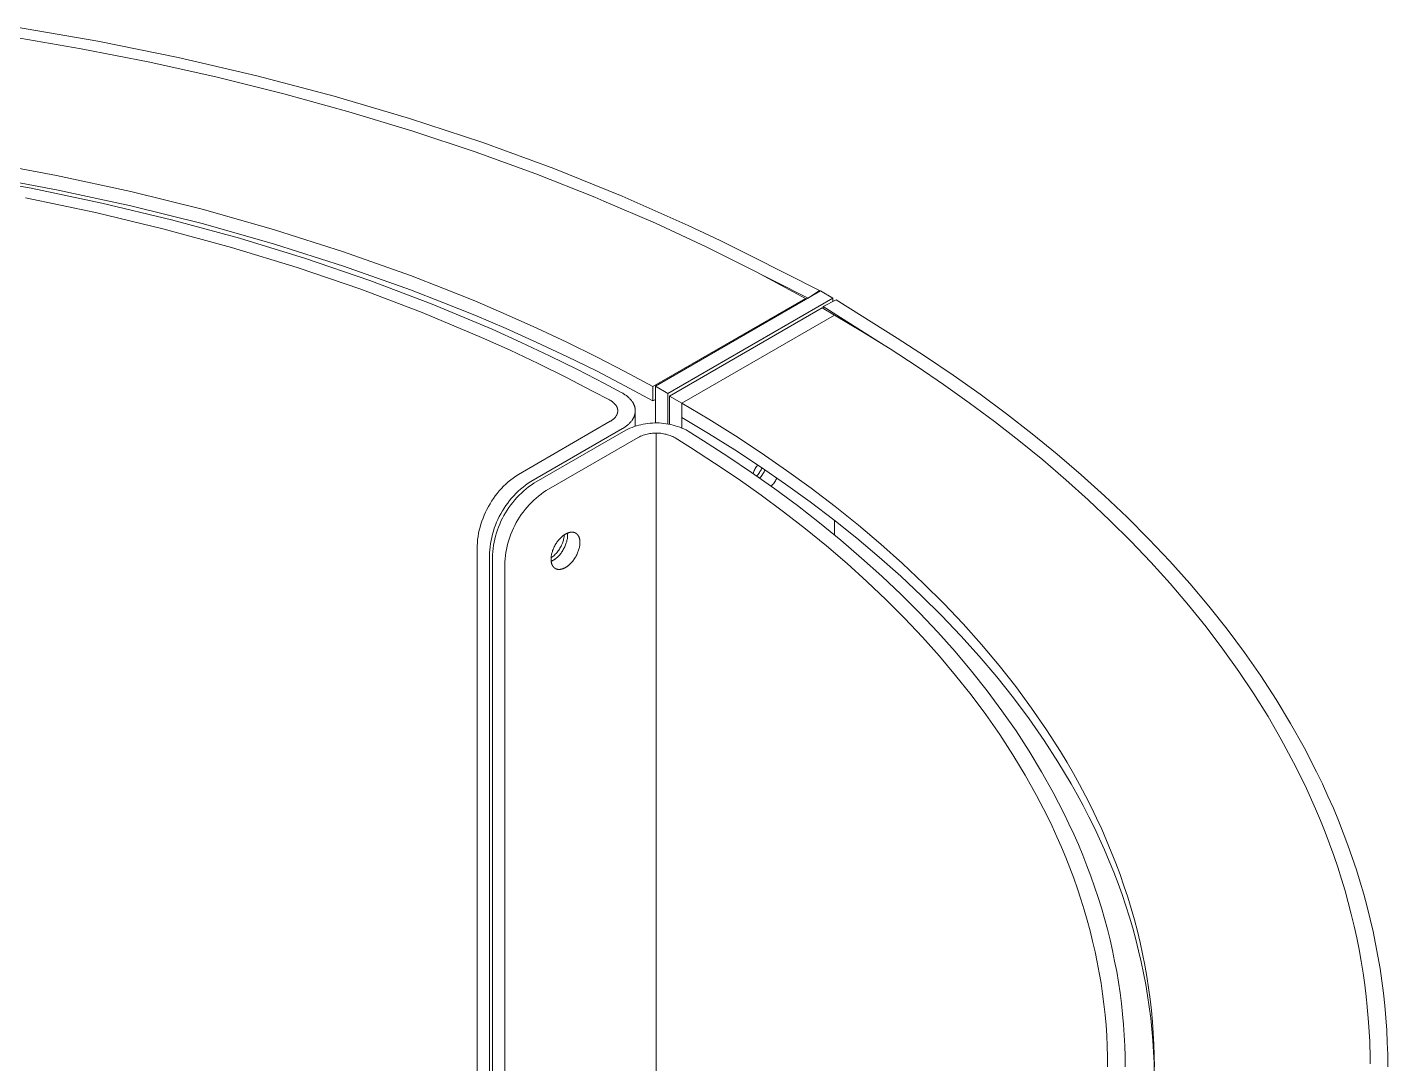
# Model space of a CAD drawing. Header units: millimetres. Extents: x 375 to 2759, y 807 to 2485.
# Drawn here: x 2473.9 to 2707, y 1610 to 1787.6 of the extents above; entities that cross this region are included whole.
import ezdxf

# ---------------------------------------------------------------- set-up
doc = ezdxf.new("R2010")
doc.units = ezdxf.units.MM
doc.layers.add('ZANO_R', color=7, linetype='Continuous', lineweight=0)

msp = doc.modelspace()

# ---------------------------------------------------------------- linework, layer by layer
at = {"layer": 'ZANO_R'}
for p, q in [((2471.3, 1785.96), (2483.16, 1783.93)), ((2472.08, 1787.63), (2486.01, 1785.22)), ((2483.16, 1783.93), (2494.88, 1781.63)), ((2486.01, 1785.22), (2499.74, 1782.44)), ((2494.88, 1781.63), (2506.45, 1779.06)), ((2499.74, 1782.44), (2513.24, 1779.3)), ((2506.45, 1779.06), (2517.84, 1776.24)), ((2513.24, 1779.3), (2526.46, 1775.82)), ((2517.84, 1776.24), (2529.02, 1773.16)), ((2526.46, 1775.82), (2539.38, 1772)), ((2529.02, 1773.16), (2539.97, 1769.84)), ((2539.38, 1772), (2551.94, 1767.86)), ((2539.97, 1769.84), (2550.65, 1766.28)), ((2551.94, 1767.86), (2564.11, 1763.41)), ((2550.65, 1766.28), (2561.06, 1762.5)), ((2466.02, 1764.62), (2478.93, 1762.23)), ((2561.06, 1762.5), (2571.17, 1758.5)), ((2564.11, 1763.41), (2575.86, 1758.68)), ((2462.26, 1762.24), (2474.57, 1760.04)), ((2478.93, 1759.78), (2466.02, 1762.17)), ((2478.93, 1762.23), (2491.63, 1759.48)), ((2473.61, 1758.4), (2485.6, 1755.89)), ((2474.57, 1760.04), (2486.69, 1757.51)), ((2491.63, 1757.03), (2478.93, 1759.78)), ((2491.63, 1759.48), (2504.08, 1756.38)), ((2571.17, 1758.5), (2572.71, 1757.86)), ((2572.71, 1757.86), (2581.52, 1754.06)), ((2575.86, 1758.68), (2587.17, 1753.68)), ((2485.6, 1755.89), (2497.38, 1753.06)), ((2486.69, 1757.51), (2498.59, 1754.65)), ((2504.08, 1753.93), (2491.63, 1757.03)), ((2504.08, 1756.38), (2516.25, 1752.94)), ((2498.59, 1754.65), (2510.24, 1751.47)), ((2516.25, 1750.49), (2504.08, 1753.93)), ((2581.52, 1754.06), (2590.22, 1750)), ((2587.17, 1753.68), (2592.65, 1751.09)), ((2497.38, 1753.06), (2508.9, 1749.92)), ((2510.24, 1751.47), (2521.59, 1747.99)), ((2516.25, 1752.94), (2528.08, 1749.17)), ((2592.65, 1751.09), (2598.01, 1748.43)), ((2508.9, 1749.92), (2520.12, 1746.48)), ((2528.08, 1746.72), (2516.25, 1750.49)), ((2528.08, 1749.17), (2539.55, 1745.1)), ((2590.22, 1750), (2598.8, 1745.71)), ((2520.12, 1746.48), (2531.03, 1742.75)), ((2521.59, 1747.99), (2532.61, 1744.22)), ((2539.55, 1742.65), (2528.08, 1746.72)), ((2596.29, 1747), (2607.69, 1741.23)), ((2609.66, 1742.53), (2598.01, 1748.43)), ((2532.61, 1744.22), (2543.27, 1740.18)), ((2539.55, 1745.1), (2545.13, 1742.95)), ((2598.8, 1745.71), (2607.25, 1741.17)), ((2531.03, 1742.75), (2541.57, 1738.76)), ((2545.13, 1740.5), (2539.55, 1742.65)), ((2545.13, 1742.95), (2550.61, 1740.73)), ((2581.53, 1726.13), (2609.81, 1742.46)), ((2607.69, 1741.23), (2609.66, 1742.53)), ((2609.66, 1742.53), (2609.66, 1742.37)), ((2609.81, 1742.46), (2611.93, 1741.23)), ((2543.27, 1740.18), (2553.54, 1735.88)), ((2550.61, 1738.28), (2545.13, 1740.5)), ((2550.61, 1740.73), (2555.98, 1738.44)), ((2581.08, 1726.06), (2607.25, 1741.17)), ((2611.93, 1741.23), (2583.65, 1724.9)), ((2583.95, 1724.45), (2610.11, 1739.56)), ((2607.25, 1741.17), (2607.25, 1740.98)), ((2612.23, 1738.33), (2610.11, 1739.56)), ((2612.48, 1740.94), (2610.26, 1739.77)), ((2610.26, 1739.47), (2610.26, 1739.77)), ((2610.26, 1739.77), (2620.71, 1733.19)), ((2611.93, 1740.66), (2611.93, 1741.23)), ((2612.48, 1740.94), (2622.95, 1734.35)), ((2541.57, 1738.76), (2551.73, 1734.5)), ((2555.98, 1735.99), (2550.61, 1738.28)), ((2555.98, 1738.44), (2561.24, 1736.08)), ((2586.07, 1723.23), (2612.23, 1738.33)), ((2612.23, 1738.33), (2617.04, 1735.47)), ((2612.23, 1738.33), (2612.23, 1738.33)), ((2551.73, 1734.5), (2556.65, 1732.29)), ((2553.54, 1735.88), (2558.52, 1733.64)), ((2561.24, 1733.63), (2555.98, 1735.99)), ((2561.24, 1736.08), (2566.38, 1733.66)), ((2617.04, 1735.47), (2621.75, 1732.53)), ((2556.65, 1732.29), (2561.47, 1730.02)), ((2558.52, 1733.64), (2563.39, 1731.34)), ((2566.38, 1731.22), (2561.24, 1733.63)), ((2566.38, 1733.66), (2571.41, 1731.19)), ((2621.75, 1732.53), (2626.37, 1729.53)), ((2627.79, 1731.22), (2622.95, 1734.35)), ((2561.47, 1730.02), (2566.18, 1727.69)), ((2563.39, 1731.34), (2568.16, 1728.99)), ((2571.41, 1728.74), (2566.38, 1731.22)), ((2571.41, 1731.19), (2576.31, 1728.65)), ((2632.54, 1728.02), (2627.79, 1731.22)), ((2566.18, 1727.69), (2570.78, 1725.31)), ((2568.16, 1728.99), (2572.81, 1726.59)), ((2576.31, 1726.2), (2571.41, 1728.74)), ((2576.31, 1728.65), (2581.08, 1726.06)), ((2626.37, 1729.53), (2630.89, 1726.45)), ((2637.17, 1724.75), (2632.54, 1728.02)), ((2570.78, 1725.31), (2573.66, 1723.79)), ((2575.68, 1725.07), (2572.81, 1726.59)), ((2581.08, 1723.61), (2576.31, 1726.2)), ((2581.08, 1726.06), (2581.08, 1723.61)), ((2581.53, 1719.84), (2581.53, 1726.13)), ((2583.65, 1724.9), (2581.53, 1726.13)), ((2630.89, 1726.45), (2635.31, 1723.31)), ((2573.73, 1723.75), (2573.66, 1723.79)), ((2573.81, 1723.7), (2573.73, 1723.75)), ((2573.89, 1723.66), (2573.81, 1723.7)), ((2573.96, 1723.61), (2573.89, 1723.66)), ((2574.03, 1723.56), (2573.96, 1723.61)), ((2574.11, 1723.51), (2574.03, 1723.56)), ((2574.17, 1723.46), (2574.11, 1723.51)), ((2574.24, 1723.41), (2574.17, 1723.46)), ((2574.31, 1723.36), (2574.24, 1723.41)), ((2574.37, 1723.31), (2574.31, 1723.36)), ((2574.43, 1723.25), (2574.37, 1723.31)), ((2574.49, 1723.2), (2574.43, 1723.25)), ((2574.54, 1723.14), (2574.49, 1723.2)), ((2574.59, 1723.08), (2574.54, 1723.14)), ((2574.64, 1723.02), (2574.59, 1723.08)), ((2574.69, 1722.96), (2574.64, 1723.02)), ((2574.74, 1722.91), (2574.69, 1722.96)), ((2574.78, 1722.85), (2574.74, 1722.91)), ((2574.8, 1722.81), (2574.78, 1722.85)), ((2574.82, 1722.78), (2574.8, 1722.81)), ((2575.68, 1725.07), (2575.82, 1724.99)), ((2575.82, 1724.99), (2575.95, 1724.92)), ((2575.95, 1724.92), (2576.07, 1724.84)), ((2576.07, 1724.84), (2576.2, 1724.77)), ((2576.2, 1724.77), (2576.32, 1724.68)), ((2576.32, 1724.68), (2576.44, 1724.6)), ((2576.44, 1724.6), (2576.55, 1724.52)), ((2576.55, 1724.52), (2576.67, 1724.43)), ((2576.67, 1724.43), (2576.77, 1724.34)), ((2576.77, 1724.34), (2576.88, 1724.25)), ((2576.88, 1724.25), (2576.98, 1724.16)), ((2576.98, 1724.16), (2577.08, 1724.07)), ((2577.08, 1724.07), (2577.17, 1723.97)), ((2577.17, 1723.97), (2577.26, 1723.88)), ((2577.26, 1723.88), (2577.34, 1723.78)), ((2577.34, 1723.78), (2577.42, 1723.68)), ((2577.42, 1723.68), (2577.5, 1723.58)), ((2577.5, 1723.58), (2577.57, 1723.48)), ((2577.57, 1723.48), (2577.61, 1723.43)), ((2577.61, 1723.43), (2577.64, 1723.38)), ((2577.64, 1723.38), (2577.67, 1723.32)), ((2577.67, 1723.32), (2577.7, 1723.27)), ((2577.7, 1723.27), (2577.73, 1723.22)), ((2577.73, 1723.22), (2577.76, 1723.17)), ((2577.76, 1723.17), (2577.78, 1723.12)), ((2577.78, 1723.12), (2577.81, 1723.07)), ((2577.81, 1723.07), (2577.84, 1723.01)), ((2577.84, 1723.01), (2577.86, 1722.96)), ((2577.86, 1722.96), (2577.88, 1722.91)), ((2577.88, 1722.91), (2577.9, 1722.86)), ((2577.9, 1722.86), (2577.92, 1722.8)), ((2581.08, 1723.61), (2581.53, 1723.87)), ((2583.65, 1724.9), (2583.65, 1719.69)), ((2586.07, 1723.23), (2583.95, 1724.45)), ((2583.95, 1719.63), (2583.95, 1724.45)), ((2586.07, 1723.23), (2586.07, 1723.22)), ((2586.07, 1723.22), (2590.7, 1720.46)), ((2586.07, 1720.78), (2586.07, 1723.22)), ((2635.31, 1723.31), (2639.62, 1720.11)), ((2641.68, 1721.4), (2637.17, 1724.75)), ((2574.29, 1720.46), (2574.35, 1720.51)), ((2574.35, 1720.51), (2574.41, 1720.57)), ((2574.41, 1720.57), (2574.47, 1720.62)), ((2574.47, 1720.62), (2574.52, 1720.68)), ((2574.52, 1720.68), (2574.58, 1720.73)), ((2574.58, 1720.73), (2574.63, 1720.79)), ((2574.63, 1720.79), (2574.68, 1720.85)), ((2574.68, 1720.85), (2574.72, 1720.91)), ((2574.72, 1720.91), (2574.77, 1720.97)), ((2574.77, 1720.97), (2574.79, 1721)), ((2574.79, 1721), (2574.81, 1721.03)), ((2574.81, 1721.03), (2574.83, 1721.06)), ((2574.84, 1722.75), (2574.82, 1722.78)), ((2574.83, 1721.06), (2574.85, 1721.09)), ((2574.86, 1722.72), (2574.84, 1722.75)), ((2574.85, 1721.09), (2574.86, 1721.12)), ((2574.87, 1722.69), (2574.86, 1722.72)), ((2574.86, 1721.12), (2574.88, 1721.15)), ((2574.89, 1722.66), (2574.87, 1722.69)), ((2574.88, 1721.15), (2574.9, 1721.18)), ((2574.91, 1722.63), (2574.89, 1722.66)), ((2574.9, 1721.18), (2574.91, 1721.22)), ((2574.92, 1722.6), (2574.91, 1722.63)), ((2574.91, 1721.22), (2574.93, 1721.25)), ((2574.94, 1722.57), (2574.92, 1722.6)), ((2574.93, 1721.25), (2574.94, 1721.28)), ((2574.95, 1722.54), (2574.94, 1722.57)), ((2574.94, 1721.28), (2574.96, 1721.31)), ((2574.96, 1722.51), (2574.95, 1722.54)), ((2574.98, 1722.47), (2574.96, 1722.51)), ((2574.96, 1721.31), (2574.97, 1721.34)), ((2574.97, 1721.34), (2574.98, 1721.37)), ((2574.99, 1722.44), (2574.98, 1722.47)), ((2574.98, 1721.37), (2574.99, 1721.4)), ((2575, 1722.41), (2574.99, 1722.44)), ((2574.99, 1721.4), (2575, 1721.44)), ((2575.01, 1722.38), (2575, 1722.41)), ((2575, 1721.44), (2575.01, 1721.47)), ((2575.02, 1722.35), (2575.01, 1722.38)), ((2575.01, 1721.47), (2575.02, 1721.5)), ((2575.03, 1722.32), (2575.02, 1722.35)), ((2575.02, 1721.5), (2575.03, 1721.53)), ((2575.04, 1722.29), (2575.03, 1722.32)), ((2575.03, 1721.53), (2575.04, 1721.56)), ((2575.04, 1722.25), (2575.04, 1722.29)), ((2575.05, 1722.22), (2575.04, 1722.25)), ((2575.04, 1721.56), (2575.05, 1721.59)), ((2575.06, 1722.19), (2575.05, 1722.22)), ((2575.05, 1721.63), (2575.06, 1721.66)), ((2575.05, 1721.59), (2575.05, 1721.63)), ((2575.06, 1722.16), (2575.06, 1722.19)), ((2575.07, 1722.13), (2575.06, 1722.16)), ((2575.06, 1721.66), (2575.07, 1721.69)), ((2575.07, 1722.1), (2575.07, 1722.13)), ((2575.08, 1722.07), (2575.07, 1722.1)), ((2575.07, 1721.75), (2575.08, 1721.78)), ((2575.07, 1721.72), (2575.07, 1721.75)), ((2575.07, 1721.69), (2575.07, 1721.72)), ((2575.08, 1722.03), (2575.08, 1722.07)), ((2575.08, 1722), (2575.08, 1722.03)), ((2575.08, 1721.97), (2575.08, 1722)), ((2575.08, 1721.94), (2575.08, 1721.97)), ((2575.08, 1721.91), (2575.08, 1721.94)), ((2575.08, 1721.88), (2575.08, 1721.91)), ((2575.08, 1721.85), (2575.08, 1721.88)), ((2575.08, 1721.81), (2575.08, 1721.85)), ((2575.08, 1721.78), (2575.08, 1721.81)), ((2577.65, 1720.48), (2577.62, 1720.43)), ((2577.68, 1720.53), (2577.65, 1720.48)), ((2577.71, 1720.58), (2577.68, 1720.53)), ((2577.74, 1720.63), (2577.71, 1720.58)), ((2577.77, 1720.69), (2577.74, 1720.63)), ((2577.8, 1720.74), (2577.77, 1720.69)), ((2577.82, 1720.79), (2577.8, 1720.74)), ((2577.85, 1720.84), (2577.82, 1720.79)), ((2577.87, 1720.9), (2577.85, 1720.84)), ((2577.89, 1720.95), (2577.87, 1720.9)), ((2577.91, 1721), (2577.89, 1720.95)), ((2577.93, 1721.05), (2577.91, 1721)), ((2577.92, 1722.8), (2577.94, 1722.75)), ((2577.95, 1721.11), (2577.93, 1721.05)), ((2577.94, 1722.75), (2577.96, 1722.7)), ((2577.97, 1721.16), (2577.95, 1721.11)), ((2577.96, 1722.7), (2577.98, 1722.64)), ((2577.98, 1721.21), (2577.97, 1721.16)), ((2577.98, 1722.64), (2577.99, 1722.59)), ((2578, 1721.27), (2577.98, 1721.21)), ((2577.99, 1722.59), (2578, 1722.54)), ((2578, 1722.54), (2578.02, 1722.48)), ((2578.01, 1721.32), (2578, 1721.27)), ((2578.02, 1721.37), (2578.01, 1721.32)), ((2578.02, 1722.48), (2578.03, 1722.43)), ((2578.03, 1721.43), (2578.02, 1721.37)), ((2578.03, 1722.43), (2578.04, 1722.38)), ((2578.04, 1721.48), (2578.03, 1721.43)), ((2578.04, 1722.38), (2578.05, 1722.33)), ((2578.05, 1721.53), (2578.04, 1721.48)), ((2578.05, 1722.33), (2578.06, 1722.27)), ((2578.06, 1721.59), (2578.05, 1721.53)), ((2578.06, 1722.27), (2578.06, 1722.22)), ((2578.06, 1722.22), (2578.07, 1722.17)), ((2578.07, 1721.64), (2578.06, 1721.59)), ((2578.07, 1722.17), (2578.08, 1722.11)), ((2578.08, 1721.75), (2578.07, 1721.69)), ((2578.07, 1721.69), (2578.07, 1721.64)), ((2578.08, 1722.11), (2578.08, 1722.06)), ((2578.08, 1722.06), (2578.08, 1722.01)), ((2578.08, 1722.01), (2578.08, 1721.96)), ((2578.08, 1721.96), (2578.08, 1721.9)), ((2578.08, 1721.9), (2578.08, 1721.85)), ((2578.08, 1719.3), (2578.08, 1721.85)), ((2578.08, 1721.85), (2578.08, 1721.8)), ((2578.08, 1721.8), (2578.08, 1721.75)), ((2590.65, 1718.03), (2586.07, 1720.78)), ((2586.07, 1719.01), (2586.07, 1720.77)), ((2646.08, 1717.99), (2641.68, 1721.4)), ((2558.05, 1711.03), (2573.79, 1720.12)), ((2575.92, 1718.9), (2560.17, 1709.8)), ((2560.7, 1709.5), (2576.45, 1718.59)), ((2573.79, 1720.12), (2573.87, 1720.16)), ((2573.87, 1720.16), (2573.94, 1720.21)), ((2573.94, 1720.21), (2574.02, 1720.26)), ((2574.02, 1720.26), (2574.09, 1720.31)), ((2574.09, 1720.31), (2574.16, 1720.36)), ((2574.16, 1720.36), (2574.22, 1720.41)), ((2574.22, 1720.41), (2574.29, 1720.46)), ((2576.04, 1718.97), (2575.92, 1718.9)), ((2576.17, 1719.05), (2576.04, 1718.97)), ((2576.29, 1719.13), (2576.17, 1719.05)), ((2576.41, 1719.21), (2576.29, 1719.13)), ((2576.52, 1719.29), (2576.41, 1719.21)), ((2576.8, 1718.76), (2576.45, 1718.59)), ((2576.64, 1719.38), (2576.52, 1719.29)), ((2576.74, 1719.47), (2576.64, 1719.38)), ((2576.85, 1719.55), (2576.74, 1719.47)), ((2577.17, 1718.92), (2576.8, 1718.76)), ((2576.95, 1719.65), (2576.85, 1719.55)), ((2577.05, 1719.74), (2576.95, 1719.65)), ((2577.14, 1719.83), (2577.05, 1719.74)), ((2577.23, 1719.93), (2577.14, 1719.83)), ((2577.53, 1719.07), (2577.17, 1718.92)), ((2577.32, 1720.03), (2577.23, 1719.93)), ((2577.4, 1720.12), (2577.32, 1720.03)), ((2577.48, 1720.22), (2577.4, 1720.12)), ((2577.55, 1720.32), (2577.48, 1720.22)), ((2577.91, 1719.21), (2577.53, 1719.07)), ((2577.59, 1720.38), (2577.55, 1720.32)), ((2577.62, 1720.43), (2577.59, 1720.38)), ((2578.28, 1719.33), (2577.91, 1719.21)), ((2578.67, 1719.44), (2578.28, 1719.33)), ((2579.05, 1719.54), (2578.67, 1719.44)), ((2579.44, 1719.62), (2579.05, 1719.54)), ((2579.83, 1719.69), (2579.44, 1719.62)), ((2580.22, 1719.75), (2579.83, 1719.69)), ((2580.62, 1719.79), (2580.22, 1719.75)), ((2581.01, 1719.82), (2580.62, 1719.79)), ((2581.41, 1719.84), (2581.01, 1719.82)), ((2581.81, 1719.84), (2581.41, 1719.84)), ((2582.2, 1719.83), (2581.81, 1719.84)), ((2582.6, 1719.8), (2582.2, 1719.83)), ((2583, 1719.76), (2582.6, 1719.8)), ((2583.39, 1719.71), (2583, 1719.76)), ((2583.78, 1719.64), (2583.39, 1719.71)), ((2584.17, 1719.56), (2583.78, 1719.64)), ((2584.56, 1719.47), (2584.17, 1719.56)), ((2584.94, 1719.36), (2584.56, 1719.47)), ((2585.32, 1719.24), (2584.94, 1719.36)), ((2585.69, 1719.11), (2585.32, 1719.24)), ((2586.06, 1718.97), (2585.69, 1719.11)), ((2586.42, 1718.81), (2586.06, 1718.97)), ((2586.78, 1718.64), (2586.42, 1718.81)), ((2587.14, 1718.45), (2586.78, 1718.64)), ((2587.14, 1718.45), (2589.77, 1716.79)), ((2590.7, 1720.46), (2595.24, 1717.61)), ((2639.62, 1720.11), (2643.82, 1716.83)), ((2578.57, 1717.36), (2562.82, 1708.27)), ((2578.57, 1717.36), (2578.78, 1717.47)), ((2578.78, 1717.47), (2579, 1717.56)), ((2579, 1717.56), (2579.21, 1717.65)), ((2579.21, 1717.65), (2579.44, 1717.73)), ((2579.44, 1717.73), (2579.66, 1717.81)), ((2579.66, 1717.81), (2579.89, 1717.87)), ((2579.89, 1717.87), (2580.12, 1717.93)), ((2580.12, 1717.93), (2580.35, 1717.98)), ((2580.35, 1717.98), (2580.58, 1718.02)), ((2580.58, 1718.02), (2580.81, 1718.05)), ((2580.81, 1718.05), (2581.05, 1718.08)), ((2581.05, 1718.08), (2581.28, 1718.1)), ((2581.28, 1718.1), (2581.52, 1718.11)), ((2581.52, 1718.11), (2581.76, 1718.11)), ((2581.76, 1718.11), (2581.99, 1718.1)), ((2581.99, 1718.1), (2582.23, 1718.09)), ((2582.23, 1718.09), (2582.46, 1718.06)), ((2582.46, 1718.06), (2582.7, 1718.03)), ((2582.7, 1718.03), (2582.93, 1717.99)), ((2582.93, 1717.99), (2583.16, 1717.94)), ((2583.16, 1717.94), (2583.39, 1717.89)), ((2583.39, 1717.89), (2583.62, 1717.82)), ((2583.62, 1717.82), (2583.84, 1717.75)), ((2583.84, 1717.75), (2584.06, 1717.67)), ((2584.06, 1717.67), (2584.28, 1717.59)), ((2584.28, 1717.59), (2584.5, 1717.49)), ((2584.5, 1717.49), (2584.71, 1717.39)), ((2584.71, 1717.39), (2584.92, 1717.28)), ((2584.92, 1717.28), (2587.56, 1715.62)), ((2593.94, 1714.11), (2589.77, 1716.79)), ((2595.15, 1715.22), (2590.65, 1718.03)), ((2595.24, 1717.61), (2599.67, 1714.69)), ((2643.82, 1716.83), (2647.9, 1713.5)), ((2650.35, 1714.5), (2646.08, 1717.99)), ((2587.56, 1715.62), (2591.68, 1712.97)), ((2598.01, 1711.36), (2593.94, 1714.11)), ((2599.54, 1712.33), (2595.15, 1715.22)), ((2599.67, 1714.69), (2604.01, 1711.7)), ((2647.9, 1713.5), (2651.86, 1710.11)), ((2654.49, 1710.96), (2650.35, 1714.5)), ((2591.68, 1712.97), (2595.71, 1710.25)), ((2601.99, 1708.55), (2598.01, 1711.36)), ((2598.26, 1711.19), (2598.32, 1711.36)), ((2598.32, 1711.36), (2598.4, 1711.53)), ((2598.4, 1711.53), (2598.47, 1711.7)), ((2598.47, 1711.7), (2598.56, 1711.87)), ((2598.56, 1711.87), (2598.65, 1712.04)), ((2598.65, 1712.04), (2598.74, 1712.2)), ((2598.74, 1712.2), (2598.84, 1712.36)), ((2598.84, 1712.36), (2598.94, 1712.51)), ((2598.94, 1712.51), (2599.05, 1712.66)), ((2599.25, 1711.18), (2599.13, 1711.03)), ((2599.35, 1711.34), (2599.25, 1711.18)), ((2599.45, 1711.5), (2599.35, 1711.34)), ((2599.55, 1711.66), (2599.45, 1711.5)), ((2603.83, 1709.37), (2599.54, 1712.33)), ((2599.64, 1711.82), (2599.55, 1711.66)), ((2599.72, 1711.99), (2599.64, 1711.82)), ((2599.8, 1712.16), (2599.72, 1711.99)), ((2599.96, 1711.14), (2600.06, 1711.3)), ((2600.06, 1711.3), (2600.15, 1711.47)), ((2600.15, 1711.47), (2600.24, 1711.64)), ((2600.24, 1711.64), (2600.32, 1711.8)), ((2604.01, 1711.7), (2608.22, 1708.64)), ((2555.14, 1708.58), (2555.52, 1708.98)), ((2555.52, 1708.98), (2555.91, 1709.35)), ((2555.91, 1709.35), (2556.31, 1709.72)), ((2556.31, 1709.72), (2556.73, 1710.07)), ((2556.73, 1710.07), (2557.16, 1710.4)), ((2557.16, 1710.4), (2557.6, 1710.72)), ((2557.6, 1710.72), (2558.05, 1711.03)), ((2558.44, 1708.49), (2558.85, 1708.84)), ((2558.85, 1708.84), (2559.28, 1709.18)), ((2559.28, 1709.18), (2559.72, 1709.5)), ((2559.81, 1708.87), (2559.38, 1708.54)), ((2559.72, 1709.5), (2560.17, 1709.8)), ((2560.25, 1709.19), (2559.81, 1708.87)), ((2560.7, 1709.5), (2560.25, 1709.19)), ((2595.71, 1710.25), (2599.64, 1707.47)), ((2599.02, 1710.89), (2598.9, 1710.74)), ((2599.13, 1711.03), (2599.02, 1710.89)), ((2599.4, 1710.39), (2599.52, 1710.53)), ((2599.52, 1710.53), (2599.64, 1710.68)), ((2599.64, 1710.68), (2599.75, 1710.83)), ((2599.75, 1710.83), (2599.86, 1710.99)), ((2599.86, 1710.99), (2599.96, 1711.14)), ((2601.5, 1709.14), (2601.37, 1708.99)), ((2601.62, 1709.28), (2601.5, 1709.14)), ((2601.74, 1709.43), (2601.62, 1709.28)), ((2601.86, 1709.59), (2601.74, 1709.43)), ((2601.97, 1709.74), (2601.86, 1709.59)), ((2602.08, 1709.9), (2601.97, 1709.74)), ((2602.18, 1710.07), (2602.08, 1709.9)), ((2602.27, 1710.24), (2602.18, 1710.07)), ((2602.36, 1710.41), (2602.27, 1710.24)), ((2608.02, 1706.34), (2603.83, 1709.37)), ((2651.86, 1710.11), (2655.7, 1706.66)), ((2658.49, 1707.34), (2654.49, 1710.96)), ((2553.47, 1706.45), (2553.78, 1706.9)), ((2553.78, 1706.9), (2554.1, 1707.34)), ((2554.1, 1707.34), (2554.43, 1707.76)), ((2554.43, 1707.76), (2554.78, 1708.18)), ((2554.78, 1708.18), (2555.14, 1708.58)), ((2556.22, 1706.11), (2556.55, 1706.54)), ((2556.55, 1706.54), (2556.9, 1706.96)), ((2556.9, 1706.96), (2557.26, 1707.36)), ((2557.43, 1706.65), (2557.08, 1706.23)), ((2557.26, 1707.36), (2557.64, 1707.75)), ((2557.8, 1707.05), (2557.43, 1706.65)), ((2557.64, 1707.75), (2558.03, 1708.13)), ((2558.17, 1707.45), (2557.8, 1707.05)), ((2558.03, 1708.13), (2558.44, 1708.49)), ((2558.56, 1707.82), (2558.17, 1707.45)), ((2558.97, 1708.19), (2558.56, 1707.82)), ((2559.38, 1708.54), (2558.97, 1708.19)), ((2560.68, 1706.6), (2560.29, 1706.22)), ((2561.09, 1706.96), (2560.68, 1706.6)), ((2561.5, 1707.31), (2561.09, 1706.96)), ((2561.93, 1707.65), (2561.5, 1707.31)), ((2562.37, 1707.97), (2561.93, 1707.65)), ((2562.82, 1708.27), (2562.37, 1707.97)), ((2599.64, 1707.47), (2603.48, 1704.62)), ((2605.87, 1705.67), (2601.99, 1708.55)), ((2608.22, 1708.64), (2612.33, 1705.51)), ((2655.7, 1706.66), (2659.4, 1703.15)), ((2662.36, 1703.67), (2658.49, 1707.34)), ((2552.2, 1704.05), (2552.42, 1704.55)), ((2552.42, 1704.55), (2552.66, 1705.03)), ((2552.66, 1705.03), (2552.91, 1705.51)), ((2552.91, 1705.51), (2553.19, 1705.98)), ((2553.19, 1705.98), (2553.47, 1706.45)), ((2554.78, 1703.81), (2555.04, 1704.29)), ((2555.04, 1704.29), (2555.31, 1704.76)), ((2555.31, 1704.76), (2555.59, 1705.22)), ((2555.84, 1704.45), (2555.57, 1703.98)), ((2555.59, 1705.22), (2555.9, 1705.67)), ((2556.13, 1704.91), (2555.84, 1704.45)), ((2555.9, 1705.67), (2556.22, 1706.11)), ((2556.43, 1705.36), (2556.13, 1704.91)), ((2556.75, 1705.8), (2556.43, 1705.36)), ((2557.08, 1706.23), (2556.75, 1705.8)), ((2558.87, 1704.58), (2558.55, 1704.14)), ((2559.2, 1705.01), (2558.87, 1704.58)), ((2559.55, 1705.42), (2559.2, 1705.01)), ((2559.92, 1705.83), (2559.55, 1705.42)), ((2560.29, 1706.22), (2559.92, 1705.83)), ((2603.48, 1704.62), (2607.22, 1701.72)), ((2609.65, 1702.74), (2605.87, 1705.67)), ((2612.09, 1703.25), (2608.02, 1706.34)), ((2612.33, 1705.51), (2616.31, 1702.31)), ((2551.36, 1701.47), (2551.49, 1702)), ((2551.49, 1702), (2551.64, 1702.52)), ((2551.64, 1702.52), (2551.81, 1703.03)), ((2551.81, 1703.03), (2551.99, 1703.55)), ((2551.99, 1703.55), (2552.2, 1704.05)), ((2553.93, 1701.81), (2554.12, 1702.32)), ((2554.12, 1702.32), (2554.32, 1702.82)), ((2554.32, 1702.82), (2554.54, 1703.32)), ((2554.65, 1702.01), (2554.46, 1701.5)), ((2554.54, 1703.32), (2554.78, 1703.81)), ((2554.85, 1702.52), (2554.65, 1702.01)), ((2555.07, 1703.01), (2554.85, 1702.52)), ((2555.31, 1703.5), (2555.07, 1703.01)), ((2555.57, 1703.98), (2555.31, 1703.5)), ((2557.43, 1702.28), (2557.19, 1701.79)), ((2557.69, 1702.76), (2557.43, 1702.28)), ((2557.96, 1703.23), (2557.69, 1702.76)), ((2558.25, 1703.69), (2557.96, 1703.23)), ((2558.55, 1704.14), (2558.25, 1703.69)), ((2613.32, 1699.74), (2609.65, 1702.74)), ((2616.04, 1700.09), (2612.09, 1703.25)), ((2612.23, 1703.13), (2612.23, 1700.64)), ((2616.31, 1702.31), (2620.16, 1699.05)), ((2659.4, 1703.15), (2662.98, 1699.59)), ((2666.09, 1699.94), (2662.36, 1703.67)), ((2551.02, 1699.32), (2551.07, 1699.86)), ((2551.07, 1699.86), (2551.15, 1700.4)), ((2551.15, 1700.4), (2551.24, 1700.94)), ((2551.24, 1700.94), (2551.36, 1701.47)), ((2553.27, 1699.18), (2553.37, 1699.71)), ((2553.37, 1699.71), (2553.48, 1700.24)), ((2553.48, 1700.24), (2553.61, 1700.77)), ((2553.61, 1700.77), (2553.76, 1701.29)), ((2553.76, 1701.29), (2553.93, 1701.81)), ((2554.01, 1699.94), (2553.9, 1699.41)), ((2554.14, 1700.46), (2554.01, 1699.94)), ((2554.29, 1700.99), (2554.14, 1700.46)), ((2554.46, 1701.5), (2554.29, 1700.99)), ((2556.41, 1699.76), (2556.26, 1699.24)), ((2556.58, 1700.28), (2556.41, 1699.76)), ((2556.77, 1700.79), (2556.58, 1700.28)), ((2556.97, 1701.29), (2556.77, 1700.79)), ((2557.19, 1701.79), (2556.97, 1701.29)), ((2564.66, 1699.4), (2564.77, 1699.54)), ((2564.77, 1699.54), (2564.88, 1699.68)), ((2564.88, 1699.68), (2564.99, 1699.81)), ((2564.99, 1699.81), (2565.1, 1699.94)), ((2565.1, 1699.94), (2565.21, 1700.06)), ((2565.21, 1700.06), (2565.33, 1700.18)), ((2565.33, 1700.18), (2565.44, 1700.29)), ((2565.44, 1700.29), (2565.56, 1700.39)), ((2565.56, 1700.39), (2565.67, 1700.48)), ((2565.71, 1699.57), (2565.65, 1699.39)), ((2565.67, 1700.48), (2565.73, 1700.53)), ((2565.77, 1699.75), (2565.71, 1699.57)), ((2565.73, 1700.53), (2565.79, 1700.57)), ((2565.81, 1699.93), (2565.77, 1699.75)), ((2565.79, 1700.57), (2565.84, 1700.61)), ((2565.85, 1700.12), (2565.81, 1699.93)), ((2565.84, 1700.61), (2565.9, 1700.65)), ((2565.89, 1700.3), (2565.85, 1700.12)), ((2565.92, 1700.49), (2565.89, 1700.3)), ((2565.9, 1700.65), (2565.96, 1700.69)), ((2565.94, 1700.67), (2565.92, 1700.49)), ((2565.96, 1700.69), (2566.01, 1700.72)), ((2566.01, 1700.72), (2566.07, 1700.76)), ((2566.07, 1700.76), (2566.12, 1700.79)), ((2566.12, 1700.79), (2566.18, 1700.82)), ((2566.18, 1700.82), (2566.23, 1700.85)), ((2566.23, 1700.85), (2566.29, 1700.88)), ((2566.29, 1700.88), (2566.35, 1700.91)), ((2566.3, 1699.43), (2566.35, 1699.59)), ((2566.35, 1700.91), (2566.4, 1700.93)), ((2566.35, 1699.59), (2566.38, 1699.74)), ((2566.38, 1699.74), (2566.41, 1699.89)), ((2566.4, 1700.93), (2566.46, 1700.96)), ((2566.41, 1699.89), (2566.44, 1700.04)), ((2566.44, 1700.04), (2566.45, 1700.11)), ((2566.45, 1700.95), (2566.46, 1700.86)), ((2566.45, 1700.18), (2566.46, 1700.25)), ((2566.45, 1700.11), (2566.45, 1700.18)), ((2566.46, 1700.96), (2566.52, 1700.98)), ((2566.46, 1700.86), (2566.47, 1700.77)), ((2566.46, 1700.25), (2566.47, 1700.32)), ((2566.47, 1700.77), (2566.48, 1700.68)), ((2566.47, 1700.46), (2566.48, 1700.52)), ((2566.47, 1700.39), (2566.47, 1700.46)), ((2566.47, 1700.32), (2566.47, 1700.39)), ((2566.48, 1700.68), (2566.48, 1700.58)), ((2566.48, 1700.52), (2566.48, 1700.58)), ((2566.52, 1700.98), (2566.57, 1701)), ((2566.57, 1701), (2566.63, 1701.02)), ((2566.63, 1701.02), (2566.69, 1701.04)), ((2566.69, 1701.04), (2566.75, 1701.06)), ((2566.75, 1701.06), (2566.8, 1701.07)), ((2566.8, 1701.07), (2566.86, 1701.09)), ((2566.86, 1701.09), (2566.92, 1701.1)), ((2566.92, 1701.1), (2566.98, 1701.11)), ((2566.98, 1701.11), (2567.03, 1701.11)), ((2567.03, 1701.11), (2567.09, 1701.12)), ((2567.09, 1701.12), (2567.15, 1701.12)), ((2567.15, 1701.12), (2567.18, 1701.13)), ((2567.18, 1701.13), (2567.2, 1701.13)), ((2567.2, 1701.13), (2567.23, 1701.13)), ((2567.23, 1701.13), (2567.26, 1701.13)), ((2567.26, 1701.13), (2567.29, 1701.13)), ((2567.29, 1701.13), (2567.32, 1701.12)), ((2567.32, 1701.12), (2567.34, 1701.12)), ((2567.34, 1701.12), (2567.37, 1701.12)), ((2567.37, 1701.12), (2567.4, 1701.12)), ((2567.4, 1701.12), (2567.42, 1701.11)), ((2567.42, 1701.11), (2567.45, 1701.11)), ((2567.45, 1701.11), (2567.48, 1701.11)), ((2567.48, 1701.11), (2567.5, 1701.1)), ((2567.5, 1701.1), (2567.53, 1701.09)), ((2567.53, 1701.09), (2567.56, 1701.09)), ((2567.56, 1701.09), (2567.58, 1701.08)), ((2567.58, 1701.08), (2567.61, 1701.08)), ((2567.61, 1701.08), (2567.63, 1701.07)), ((2567.63, 1701.07), (2567.66, 1701.06)), ((2567.66, 1701.06), (2567.68, 1701.05)), ((2567.68, 1701.05), (2567.71, 1701.04)), ((2567.71, 1701.04), (2567.73, 1701.03)), ((2567.73, 1701.03), (2567.76, 1701.02)), ((2567.76, 1701.02), (2567.78, 1701.01)), ((2567.78, 1701.01), (2567.8, 1701)), ((2567.8, 1701), (2567.83, 1700.99)), ((2567.83, 1700.99), (2567.85, 1700.98)), ((2567.85, 1700.98), (2567.87, 1700.96)), ((2567.87, 1700.96), (2567.9, 1700.95)), ((2567.9, 1700.95), (2567.92, 1700.94)), ((2567.92, 1700.94), (2567.94, 1700.92)), ((2567.94, 1700.92), (2567.96, 1700.91)), ((2567.96, 1700.91), (2567.98, 1700.89)), ((2567.98, 1700.89), (2568, 1700.87)), ((2568, 1700.87), (2568.02, 1700.86)), ((2568.02, 1700.86), (2568.04, 1700.84)), ((2568.04, 1700.84), (2568.06, 1700.82)), ((2568.06, 1700.82), (2568.08, 1700.81)), ((2568.08, 1700.81), (2568.1, 1700.79)), ((2568.1, 1700.79), (2568.12, 1700.77)), ((2568.12, 1700.77), (2568.14, 1700.75)), ((2568.14, 1700.75), (2568.16, 1700.73)), ((2568.16, 1700.73), (2568.18, 1700.71)), ((2568.18, 1700.71), (2568.19, 1700.69)), ((2568.19, 1700.69), (2568.21, 1700.67)), ((2568.21, 1700.67), (2568.23, 1700.65)), ((2568.23, 1700.65), (2568.25, 1700.63)), ((2568.25, 1700.63), (2568.26, 1700.61)), ((2568.26, 1700.61), (2568.28, 1700.58)), ((2568.28, 1700.58), (2568.29, 1700.56)), ((2568.29, 1700.56), (2568.31, 1700.54)), ((2568.31, 1700.54), (2568.32, 1700.51)), ((2568.32, 1700.51), (2568.34, 1700.49)), ((2568.34, 1700.49), (2568.35, 1700.46)), ((2568.35, 1700.46), (2568.36, 1700.44)), ((2568.36, 1700.44), (2568.38, 1700.42)), ((2568.38, 1700.42), (2568.4, 1700.36)), ((2568.4, 1700.36), (2568.42, 1700.31)), ((2568.42, 1700.31), (2568.45, 1700.26)), ((2568.45, 1700.26), (2568.47, 1700.2)), ((2568.47, 1700.2), (2568.49, 1700.15)), ((2568.49, 1700.15), (2568.5, 1700.09)), ((2568.5, 1700.09), (2568.52, 1700.03)), ((2568.52, 1700.03), (2568.53, 1699.98)), ((2568.53, 1699.98), (2568.55, 1699.92)), ((2568.55, 1699.92), (2568.56, 1699.86)), ((2568.56, 1699.86), (2568.57, 1699.8)), ((2568.57, 1699.8), (2568.58, 1699.73)), ((2568.58, 1699.73), (2568.58, 1699.67)), ((2568.58, 1699.67), (2568.59, 1699.61)), ((2568.59, 1699.61), (2568.59, 1699.55)), ((2568.59, 1699.55), (2568.6, 1699.49)), ((2607.22, 1701.72), (2610.85, 1698.76)), ((2616.87, 1696.69), (2613.32, 1699.74)), ((2619.86, 1696.87), (2616.04, 1700.09)), ((2662.98, 1699.59), (2666.42, 1695.98)), ((2669.67, 1696.15), (2666.09, 1699.94)), ((2550.98, 1698.78), (2551.02, 1699.32)), ((2550.98, 1504.04), (2550.98, 1698.78)), ((2553.1, 1697.56), (2553.14, 1698.1)), ((2553.1, 1508.55), (2553.1, 1697.56)), ((2553.14, 1698.1), (2553.19, 1698.64)), ((2553.19, 1698.64), (2553.27, 1699.18)), ((2553.67, 1697.79), (2553.63, 1697.25)), ((2553.63, 1697.25), (2553.63, 1508.86)), ((2553.73, 1698.33), (2553.67, 1697.79)), ((2553.8, 1698.87), (2553.73, 1698.33)), ((2553.9, 1699.41), (2553.8, 1698.87)), ((2555.92, 1697.65), (2555.85, 1697.11)), ((2556.02, 1698.18), (2555.92, 1697.65)), ((2556.13, 1698.71), (2556.02, 1698.18)), ((2556.26, 1699.24), (2556.13, 1698.71)), ((2563.69, 1697.05), (2563.71, 1697.19)), ((2563.71, 1697.19), (2563.74, 1697.34)), ((2563.74, 1697.34), (2563.78, 1697.5)), ((2563.78, 1697.5), (2563.82, 1697.65)), ((2563.82, 1697.65), (2563.87, 1697.81)), ((2563.87, 1697.81), (2563.92, 1697.97)), ((2563.92, 1697.97), (2563.99, 1698.14)), ((2563.99, 1698.14), (2564.05, 1698.3)), ((2564.05, 1698.3), (2564.12, 1698.46)), ((2564.23, 1697.2), (2564.1, 1697.07)), ((2564.12, 1698.46), (2564.2, 1698.62)), ((2564.2, 1698.62), (2564.28, 1698.78)), ((2564.37, 1697.33), (2564.23, 1697.2)), ((2564.28, 1698.78), (2564.37, 1698.94)), ((2564.37, 1698.94), (2564.47, 1699.1)), ((2564.5, 1697.47), (2564.37, 1697.33)), ((2564.47, 1699.1), (2564.56, 1699.25)), ((2564.62, 1697.61), (2564.5, 1697.47)), ((2564.56, 1699.25), (2564.66, 1699.4)), ((2564.74, 1697.75), (2564.62, 1697.61)), ((2564.86, 1697.9), (2564.74, 1697.75)), ((2564.97, 1698.06), (2564.86, 1697.9)), ((2565.07, 1698.21), (2564.97, 1698.06)), ((2565.03, 1697.15), (2565.14, 1697.27)), ((2565.17, 1698.37), (2565.07, 1698.21)), ((2565.14, 1697.27), (2565.25, 1697.41)), ((2565.27, 1698.53), (2565.17, 1698.37)), ((2565.25, 1697.41), (2565.36, 1697.55)), ((2565.36, 1698.7), (2565.27, 1698.53)), ((2565.44, 1698.87), (2565.36, 1698.7)), ((2565.36, 1697.55), (2565.46, 1697.69)), ((2565.52, 1699.04), (2565.44, 1698.87)), ((2565.46, 1697.69), (2565.56, 1697.84)), ((2565.59, 1699.22), (2565.52, 1699.04)), ((2565.56, 1697.84), (2565.66, 1697.99)), ((2565.65, 1699.39), (2565.59, 1699.22)), ((2565.66, 1697.99), (2565.75, 1698.15)), ((2565.75, 1698.15), (2565.84, 1698.3)), ((2565.84, 1698.3), (2565.92, 1698.46)), ((2565.92, 1698.46), (2566, 1698.63)), ((2566, 1698.63), (2566.07, 1698.79)), ((2566.07, 1698.79), (2566.14, 1698.95)), ((2566.14, 1698.95), (2566.2, 1699.11)), ((2566.2, 1699.11), (2566.25, 1699.27)), ((2566.25, 1699.27), (2566.3, 1699.43)), ((2568.04, 1697.24), (2567.96, 1697.08)), ((2568.12, 1697.4), (2568.04, 1697.24)), ((2568.19, 1697.56), (2568.12, 1697.4)), ((2568.26, 1697.73), (2568.19, 1697.56)), ((2568.32, 1697.89), (2568.26, 1697.73)), ((2568.38, 1698.05), (2568.32, 1697.89)), ((2568.42, 1698.21), (2568.38, 1698.05)), ((2568.47, 1698.36), (2568.42, 1698.21)), ((2568.5, 1698.52), (2568.47, 1698.36)), ((2568.53, 1698.67), (2568.5, 1698.52)), ((2568.56, 1698.82), (2568.53, 1698.67)), ((2568.57, 1698.89), (2568.56, 1698.82)), ((2568.58, 1698.96), (2568.57, 1698.89)), ((2568.59, 1699.1), (2568.58, 1699.03)), ((2568.58, 1699.03), (2568.58, 1698.96)), ((2568.6, 1699.23), (2568.59, 1699.17)), ((2568.59, 1699.17), (2568.59, 1699.1)), ((2568.6, 1699.49), (2568.6, 1699.42)), ((2568.6, 1699.42), (2568.6, 1699.36)), ((2568.6, 1699.36), (2568.6, 1699.3)), ((2568.6, 1699.3), (2568.6, 1699.23)), ((2610.85, 1698.76), (2614.37, 1695.74)), ((2620.16, 1699.05), (2623.89, 1695.73)), ((2555.79, 1696.57), (2555.75, 1696.02)), ((2555.75, 1696.02), (2555.75, 1510.09)), ((2555.85, 1697.11), (2555.79, 1696.57)), ((2563.65, 1696.7), (2563.66, 1696.77)), ((2563.65, 1696.63), (2563.65, 1696.7)), ((2563.65, 1696.57), (2563.65, 1696.63)), ((2563.65, 1696.5), (2563.65, 1696.57)), ((2563.65, 1696.44), (2563.65, 1696.5)), ((2563.65, 1696.38), (2563.65, 1696.44)), ((2563.65, 1696.31), (2563.65, 1696.38)), ((2563.66, 1696.25), (2563.65, 1696.31)), ((2563.66, 1696.83), (2563.67, 1696.9)), ((2563.66, 1696.77), (2563.66, 1696.83)), ((2563.81, 1696.83), (2563.66, 1696.72)), ((2563.66, 1696.19), (2563.66, 1696.25)), ((2563.67, 1696.13), (2563.66, 1696.19)), ((2563.67, 1696.9), (2563.68, 1696.97)), ((2563.67, 1696.13), (2563.76, 1696.17)), ((2563.68, 1696.07), (2563.67, 1696.13)), ((2563.68, 1696.97), (2563.69, 1697.05)), ((2563.69, 1696.01), (2563.68, 1696.07)), ((2563.7, 1695.95), (2563.69, 1696.01)), ((2563.71, 1695.89), (2563.7, 1695.95)), ((2563.73, 1695.83), (2563.71, 1695.89)), ((2563.74, 1695.77), (2563.73, 1695.83)), ((2563.76, 1695.71), (2563.74, 1695.77)), ((2563.76, 1696.17), (2563.84, 1696.21)), ((2563.78, 1695.66), (2563.76, 1695.71)), ((2563.8, 1695.6), (2563.78, 1695.66)), ((2563.82, 1695.55), (2563.8, 1695.6)), ((2563.95, 1696.95), (2563.81, 1696.83)), ((2563.85, 1695.5), (2563.82, 1695.55)), ((2563.84, 1696.21), (2563.92, 1696.25)), ((2563.87, 1695.45), (2563.85, 1695.5)), ((2563.88, 1695.42), (2563.87, 1695.45)), ((2563.9, 1695.4), (2563.88, 1695.42)), ((2563.91, 1695.37), (2563.9, 1695.4)), ((2563.92, 1695.35), (2563.91, 1695.37)), ((2563.92, 1696.25), (2564, 1696.3)), ((2563.94, 1695.33), (2563.92, 1695.35)), ((2563.95, 1695.3), (2563.94, 1695.33)), ((2564.1, 1697.07), (2563.95, 1696.95)), ((2563.97, 1695.28), (2563.95, 1695.3)), ((2563.99, 1695.26), (2563.97, 1695.28)), ((2564, 1695.24), (2563.99, 1695.26)), ((2564, 1696.3), (2564.06, 1696.33)), ((2564.02, 1695.21), (2564, 1695.24)), ((2564.03, 1695.19), (2564.02, 1695.21)), ((2564.05, 1695.17), (2564.03, 1695.19)), ((2564.07, 1695.15), (2564.05, 1695.17)), ((2564.06, 1696.33), (2564.11, 1696.36)), ((2564.09, 1695.13), (2564.07, 1695.15)), ((2564.11, 1695.11), (2564.09, 1695.13)), ((2564.11, 1696.36), (2564.17, 1696.4)), ((2564.12, 1695.09), (2564.11, 1695.11)), ((2564.14, 1695.07), (2564.12, 1695.09)), ((2564.16, 1695.06), (2564.14, 1695.07)), ((2564.18, 1695.04), (2564.16, 1695.06)), ((2564.17, 1696.4), (2564.22, 1696.44)), ((2564.2, 1695.02), (2564.18, 1695.04)), ((2564.22, 1695), (2564.2, 1695.02)), ((2564.22, 1696.44), (2564.28, 1696.48)), ((2564.24, 1694.99), (2564.22, 1695)), ((2564.26, 1694.97), (2564.24, 1694.99)), ((2564.28, 1694.96), (2564.26, 1694.97)), ((2564.28, 1696.48), (2564.34, 1696.52)), ((2564.31, 1694.94), (2564.28, 1694.96)), ((2564.33, 1694.93), (2564.31, 1694.94)), ((2564.35, 1694.91), (2564.33, 1694.93)), ((2564.34, 1696.52), (2564.39, 1696.56)), ((2564.37, 1694.9), (2564.35, 1694.91)), ((2564.4, 1694.89), (2564.37, 1694.9)), ((2564.39, 1696.56), (2564.45, 1696.61)), ((2564.42, 1694.88), (2564.4, 1694.89)), ((2564.44, 1694.86), (2564.42, 1694.88)), ((2564.47, 1694.85), (2564.44, 1694.86)), ((2564.45, 1696.61), (2564.57, 1696.7)), ((2564.49, 1694.84), (2564.47, 1694.85)), ((2564.51, 1694.83), (2564.49, 1694.84)), ((2564.57, 1696.7), (2564.68, 1696.8)), ((2564.68, 1696.8), (2564.8, 1696.91)), ((2564.8, 1696.91), (2564.91, 1697.02)), ((2564.91, 1697.02), (2565.03, 1697.15)), ((2565.62, 1694.84), (2565.56, 1694.82)), ((2565.67, 1694.86), (2565.62, 1694.84)), ((2565.73, 1694.88), (2565.67, 1694.86)), ((2565.79, 1694.91), (2565.73, 1694.88)), ((2565.84, 1694.93), (2565.79, 1694.91)), ((2565.9, 1694.96), (2565.84, 1694.93)), ((2565.96, 1694.98), (2565.9, 1694.96)), ((2566.01, 1695.01), (2565.96, 1694.98)), ((2566.07, 1695.04), (2566.01, 1695.01)), ((2566.12, 1695.07), (2566.07, 1695.04)), ((2566.18, 1695.11), (2566.12, 1695.07)), ((2566.23, 1695.14), (2566.18, 1695.11)), ((2566.29, 1695.18), (2566.23, 1695.14)), ((2566.35, 1695.21), (2566.29, 1695.18)), ((2566.4, 1695.25), (2566.35, 1695.21)), ((2566.46, 1695.29), (2566.4, 1695.25)), ((2566.52, 1695.34), (2566.46, 1695.29)), ((2566.57, 1695.38), (2566.52, 1695.34)), ((2566.69, 1695.48), (2566.57, 1695.38)), ((2566.8, 1695.58), (2566.69, 1695.48)), ((2566.92, 1695.69), (2566.8, 1695.58)), ((2567.03, 1695.8), (2566.92, 1695.69)), ((2567.15, 1695.92), (2567.03, 1695.8)), ((2567.26, 1696.05), (2567.15, 1695.92)), ((2567.37, 1696.18), (2567.26, 1696.05)), ((2567.48, 1696.32), (2567.37, 1696.18)), ((2567.58, 1696.47), (2567.48, 1696.32)), ((2567.68, 1696.61), (2567.58, 1696.47)), ((2567.78, 1696.77), (2567.68, 1696.61)), ((2567.87, 1696.92), (2567.78, 1696.77)), ((2567.96, 1697.08), (2567.87, 1696.92)), ((2614.37, 1695.74), (2617.77, 1692.67)), ((2620.32, 1693.59), (2616.87, 1696.69)), ((2623.56, 1693.58), (2619.86, 1696.87)), ((2623.89, 1695.73), (2627.48, 1692.35)), ((2666.42, 1695.98), (2669.73, 1692.33)), ((2673.1, 1692.31), (2669.67, 1696.15)), ((2564.54, 1694.82), (2564.51, 1694.83)), ((2564.56, 1694.81), (2564.54, 1694.82)), ((2564.59, 1694.8), (2564.56, 1694.81)), ((2564.61, 1694.8), (2564.59, 1694.8)), ((2564.64, 1694.79), (2564.61, 1694.8)), ((2564.66, 1694.78), (2564.64, 1694.79)), ((2564.69, 1694.77), (2564.66, 1694.78)), ((2564.72, 1694.77), (2564.69, 1694.77)), ((2564.74, 1694.76), (2564.72, 1694.77)), ((2564.77, 1694.76), (2564.74, 1694.76)), ((2564.8, 1694.75), (2564.77, 1694.76)), ((2564.82, 1694.75), (2564.8, 1694.75)), ((2564.85, 1694.75), (2564.82, 1694.75)), ((2564.88, 1694.74), (2564.85, 1694.75)), ((2564.9, 1694.74), (2564.88, 1694.74)), ((2564.93, 1694.74), (2564.9, 1694.74)), ((2564.96, 1694.74), (2564.93, 1694.74)), ((2564.99, 1694.74), (2564.96, 1694.74)), ((2565.01, 1694.74), (2564.99, 1694.74)), ((2565.04, 1694.74), (2565.01, 1694.74)), ((2565.07, 1694.74), (2565.04, 1694.74)), ((2565.1, 1694.74), (2565.07, 1694.74)), ((2565.16, 1694.74), (2565.1, 1694.74)), ((2565.21, 1694.75), (2565.16, 1694.74)), ((2565.27, 1694.76), (2565.21, 1694.75)), ((2565.33, 1694.77), (2565.27, 1694.76)), ((2565.38, 1694.78), (2565.33, 1694.77)), ((2565.44, 1694.79), (2565.38, 1694.78)), ((2565.5, 1694.81), (2565.44, 1694.79)), ((2565.56, 1694.82), (2565.5, 1694.81)), ((2617.77, 1692.67), (2621.06, 1689.55)), ((2623.64, 1690.43), (2620.32, 1693.59)), ((2627.13, 1690.24), (2623.56, 1693.58)), ((2626.84, 1687.22), (2623.64, 1690.43)), ((2630.56, 1686.84), (2627.13, 1690.24)), ((2627.48, 1692.35), (2630.93, 1688.91)), ((2669.73, 1692.33), (2672.89, 1688.62)), ((2676.38, 1688.42), (2673.1, 1692.31)), ((2621.06, 1689.55), (2624.23, 1686.38)), ((2630.93, 1688.91), (2634.24, 1685.42)), ((2672.89, 1688.62), (2675.91, 1684.88)), ((2679.5, 1684.49), (2676.38, 1688.42)), ((2624.23, 1686.38), (2627.27, 1683.16)), ((2629.92, 1683.97), (2626.84, 1687.22)), ((2633.86, 1683.39), (2630.56, 1686.84)), ((2632.87, 1680.67), (2629.92, 1683.97)), ((2637.01, 1679.9), (2633.86, 1683.39)), ((2634.24, 1685.42), (2637.41, 1681.88)), ((2675.91, 1684.88), (2678.78, 1681.09)), ((2682.46, 1680.51), (2679.5, 1684.49)), ((2627.27, 1683.16), (2630.19, 1679.89)), ((2637.41, 1681.88), (2640.42, 1678.3)), ((2678.78, 1681.09), (2681.51, 1677.27)), ((2630.19, 1679.89), (2632.97, 1676.59)), ((2635.69, 1677.33), (2632.87, 1680.67)), ((2640.01, 1676.35), (2637.01, 1679.9)), ((2685.26, 1676.49), (2682.46, 1680.51)), ((2632.97, 1676.59), (2635.63, 1673.24)), ((2638.37, 1673.95), (2635.69, 1677.33)), ((2642.87, 1672.76), (2640.01, 1676.35)), ((2640.42, 1678.3), (2643.28, 1674.67)), ((2681.51, 1677.27), (2684.08, 1673.41)), ((2687.9, 1672.43), (2685.26, 1676.49)), ((2640.91, 1670.53), (2638.37, 1673.95)), ((2643.28, 1674.67), (2645.99, 1670.99)), ((2635.63, 1673.24), (2638.14, 1669.86)), ((2645.57, 1669.13), (2642.87, 1672.76)), ((2684.08, 1673.41), (2686.5, 1669.52)), ((2690.37, 1668.35), (2687.9, 1672.43)), ((2638.14, 1669.86), (2640.53, 1666.45)), ((2643.32, 1667.07), (2640.91, 1670.53)), ((2645.99, 1670.99), (2648.54, 1667.28)), ((2686.5, 1669.52), (2688.77, 1665.61)), ((2645.59, 1663.59), (2643.32, 1667.07)), ((2648.12, 1665.46), (2645.57, 1669.13)), ((2648.54, 1667.28), (2650.93, 1663.54)), ((2692.67, 1664.23), (2690.37, 1668.35)), ((2640.53, 1666.45), (2642.77, 1663)), ((2650.51, 1661.76), (2648.12, 1665.46)), ((2688.77, 1665.61), (2690.88, 1661.67)), ((2642.77, 1663), (2644.87, 1659.52)), ((2647.71, 1660.07), (2645.59, 1663.59)), ((2650.93, 1663.54), (2652.06, 1661.66)), ((2694.81, 1660.08), (2692.67, 1664.23)), ((2649.69, 1656.53), (2647.71, 1660.07)), ((2652.75, 1658.03), (2650.51, 1661.76)), ((2652.06, 1661.66), (2653.16, 1659.76)), ((2690.88, 1661.67), (2692.84, 1657.7)), ((2695.81, 1658), (2694.81, 1660.08)), ((2644.87, 1659.52), (2646.83, 1656.02)), ((2653.81, 1656.16), (2652.75, 1658.03)), ((2653.16, 1659.76), (2654.21, 1657.87)), ((2654.21, 1657.87), (2655.22, 1655.96)), ((2692.84, 1657.7), (2694.64, 1653.72)), ((2696.77, 1655.91), (2695.81, 1658)), ((2646.83, 1656.02), (2648.64, 1652.5)), ((2651.53, 1652.97), (2649.69, 1656.53)), ((2654.82, 1654.27), (2653.81, 1656.16)), ((2655.22, 1655.96), (2656.19, 1654.05)), ((2697.69, 1653.82), (2696.77, 1655.91)), ((2652.39, 1651.18), (2651.53, 1652.97)), ((2655.8, 1652.38), (2654.82, 1654.27)), ((2656.19, 1654.05), (2657.12, 1652.14)), ((2694.64, 1653.72), (2695.48, 1651.73)), ((2698.56, 1651.72), (2697.69, 1653.82)), ((2648.64, 1652.5), (2649.49, 1650.73)), ((2649.49, 1650.73), (2650.31, 1648.95)), ((2653.21, 1649.39), (2652.39, 1651.18)), ((2656.74, 1650.49), (2655.8, 1652.38)), ((2657.12, 1652.14), (2658.01, 1650.22)), ((2695.48, 1651.73), (2696.28, 1649.73)), ((2699.39, 1649.62), (2698.56, 1651.72)), ((2650.31, 1648.95), (2651.09, 1647.18)), ((2654, 1647.59), (2653.21, 1649.39)), ((2657.63, 1648.59), (2656.74, 1650.49)), ((2658.49, 1646.69), (2657.63, 1648.59)), ((2658.01, 1650.22), (2658.85, 1648.29)), ((2658.85, 1648.29), (2659.65, 1646.36)), ((2696.28, 1649.73), (2697.04, 1647.72)), ((2700.18, 1647.52), (2699.39, 1649.62)), ((2651.09, 1647.18), (2651.83, 1645.39)), ((2654.75, 1645.79), (2654, 1647.59)), ((2659.3, 1644.78), (2658.49, 1646.69)), ((2659.65, 1646.36), (2660.42, 1644.43)), ((2697.04, 1647.72), (2697.76, 1645.72)), ((2700.93, 1645.41), (2700.18, 1647.52)), ((2651.83, 1645.39), (2652.54, 1643.61)), ((2652.54, 1643.61), (2653.21, 1641.82)), ((2655.47, 1643.98), (2654.75, 1645.79)), ((2656.14, 1642.18), (2655.47, 1643.98)), ((2660.07, 1642.87), (2659.3, 1644.78)), ((2660.42, 1644.43), (2661.14, 1642.5)), ((2697.76, 1645.72), (2698.44, 1643.71)), ((2698.44, 1643.71), (2699.09, 1641.7)), ((2701.63, 1643.3), (2700.93, 1645.41)), ((2653.21, 1641.82), (2653.84, 1640.03)), ((2656.78, 1640.37), (2656.14, 1642.18)), ((2660.8, 1640.95), (2660.07, 1642.87)), ((2661.14, 1642.5), (2661.81, 1640.56)), ((2699.09, 1641.7), (2699.69, 1639.68)), ((2702.29, 1641.19), (2701.63, 1643.3)), ((2653.84, 1640.03), (2654.44, 1638.24)), ((2657.39, 1638.55), (2656.78, 1640.37)), ((2661.49, 1639.04), (2660.8, 1640.95)), ((2662.14, 1637.11), (2661.49, 1639.04)), ((2661.81, 1640.56), (2662.45, 1638.62)), ((2699.69, 1639.68), (2700.25, 1637.67)), ((2702.9, 1639.08), (2702.29, 1641.19)), ((2703.47, 1636.96), (2702.9, 1639.08)), ((2654.44, 1638.24), (2655, 1636.44)), ((2657.95, 1636.74), (2657.39, 1638.55)), ((2658.48, 1634.92), (2657.95, 1636.74)), ((2662.75, 1635.19), (2662.14, 1637.11)), ((2662.45, 1638.62), (2663.04, 1636.67)), ((2663.04, 1636.67), (2663.6, 1634.73)), ((2700.25, 1637.67), (2700.77, 1635.66)), ((2704, 1634.84), (2703.47, 1636.96)), ((2655, 1636.44), (2655.52, 1634.64)), ((2655.52, 1634.64), (2656, 1632.85)), ((2658.97, 1633.1), (2658.48, 1634.92)), ((2663.32, 1633.27), (2662.75, 1635.19)), ((2663.6, 1634.73), (2664.11, 1632.79)), ((2700.77, 1635.66), (2701.26, 1633.64)), ((2704.49, 1632.73), (2704, 1634.84)), ((2656, 1632.85), (2656.45, 1631.05)), ((2659.43, 1631.28), (2658.97, 1633.1)), ((2663.85, 1631.34), (2663.32, 1633.27)), ((2664.11, 1632.79), (2664.58, 1630.84)), ((2701.26, 1633.64), (2701.7, 1631.63)), ((2704.93, 1630.61), (2704.49, 1632.73)), ((2656.45, 1631.05), (2656.87, 1629.25)), ((2659.84, 1629.46), (2659.43, 1631.28)), ((2664.33, 1629.42), (2663.85, 1631.34)), ((2664.58, 1630.84), (2665, 1628.89)), ((2701.7, 1631.63), (2702.11, 1629.61)), ((2702.11, 1629.61), (2702.47, 1627.6)), ((2705.33, 1628.49), (2704.93, 1630.61)), ((2656.87, 1629.25), (2657.24, 1627.45)), ((2657.24, 1627.45), (2657.58, 1625.65)), ((2660.22, 1627.65), (2659.84, 1629.46)), ((2660.57, 1625.83), (2660.22, 1627.65)), ((2664.78, 1627.49), (2664.33, 1629.42)), ((2665.18, 1625.57), (2664.78, 1627.49)), ((2665, 1628.89), (2665.39, 1626.95)), ((2702.47, 1627.6), (2702.8, 1625.58)), ((2705.69, 1626.38), (2705.33, 1628.49)), ((2657.58, 1625.65), (2657.89, 1623.85)), ((2660.87, 1624.01), (2660.57, 1625.83)), ((2665.55, 1623.64), (2665.18, 1625.57)), ((2665.39, 1626.95), (2665.73, 1625.01)), ((2665.73, 1625.01), (2666.04, 1623.06)), ((2702.8, 1625.58), (2703.08, 1623.57)), ((2706, 1624.26), (2705.69, 1626.38)), ((2657.89, 1623.85), (2658.15, 1622.05)), ((2661.14, 1622.19), (2660.87, 1624.01)), ((2665.87, 1621.72), (2665.55, 1623.64)), ((2666.04, 1623.06), (2666.3, 1621.12)), ((2703.08, 1623.57), (2703.33, 1621.56)), ((2706.27, 1622.15), (2706, 1624.26)), ((2658.15, 1622.05), (2658.38, 1620.26)), ((2658.38, 1620.26), (2658.58, 1618.46)), ((2661.38, 1620.38), (2661.14, 1622.19)), ((2661.57, 1618.56), (2661.38, 1620.38)), ((2666.15, 1619.79), (2665.87, 1621.72)), ((2666.3, 1621.12), (2666.52, 1619.18)), ((2703.33, 1621.56), (2703.34, 1621.51)), ((2703.34, 1621.51), (2703.39, 1621.01)), ((2703.39, 1621.01), (2703.4, 1620.99)), ((2703.4, 1620.99), (2703.45, 1620.46)), ((2703.45, 1620.46), (2703.74, 1617.18)), ((2703.45, 1620.46), (2703.45, 1620.46)), ((2706.5, 1620.04), (2706.27, 1622.15)), ((2658.58, 1618.46), (2658.74, 1616.67)), ((2661.74, 1616.75), (2661.57, 1618.56)), ((2666.4, 1617.87), (2666.15, 1619.79)), ((2666.52, 1619.18), (2666.7, 1617.24)), ((2706.69, 1617.93), (2706.5, 1620.04)), ((2706.83, 1615.83), (2706.69, 1617.93)), ((2658.74, 1616.67), (2658.86, 1614.88)), ((2661.86, 1614.94), (2661.74, 1616.75)), ((2666.6, 1615.95), (2666.4, 1617.87)), ((2666.76, 1614.03), (2666.6, 1615.95)), ((2666.7, 1617.24), (2666.84, 1615.31)), ((2703.74, 1617.18), (2703.93, 1613.89)), ((2706.94, 1613.72), (2706.83, 1615.83)), ((2658.86, 1614.88), (2658.95, 1613.09)), ((2661.95, 1613.13), (2661.86, 1614.94)), ((2666.88, 1612.12), (2666.76, 1614.03)), ((2666.84, 1615.31), (2666.94, 1613.38)), ((2666.94, 1613.38), (2667, 1611.45)), ((2703.93, 1613.89), (2703.94, 1613.68)), ((2703.94, 1613.68), (2703.95, 1613.35)), ((2703.95, 1613.35), (2703.96, 1613.16)), ((2707, 1611.62), (2706.94, 1613.72)), ((2658.95, 1613.09), (2659, 1611.31)), ((2659, 1611.31), (2659.02, 1609.53)), ((2662, 1611.33), (2661.95, 1613.13)), ((2662.02, 1609.53), (2662, 1611.33)), ((2666.97, 1610.21), (2666.88, 1612.12)), ((2667, 1611.45), (2667.02, 1609.53)), ((2703.96, 1613.16), (2703.97, 1612.8)), ((2703.97, 1612.8), (2703.97, 1612.64)), ((2703.97, 1612.64), (2703.98, 1612.25)), ((2703.98, 1612.25), (2703.99, 1612.12)), ((2703.99, 1612.12), (2704, 1611.71)), ((2704, 1611.71), (2704, 1611.6)), ((2704, 1611.6), (2704.01, 1611.16)), ((2704.01, 1611.16), (2704.01, 1611.09)), ((2704.01, 1611.09), (2704.01, 1610.62)), ((2707.02, 1609.53), (2707, 1611.62)), ((2667.01, 1608.3), (2666.97, 1610.21)), ((2704.01, 1610.62), (2704.01, 1610.57)), ((2704.01, 1610.57), (2704.02, 1610.07)), ((2704.02, 1610.07), (2704.02, 1610.05))]:
    msp.add_line(p, q, dxfattribs=at)
msp.add_lwpolyline([(2581.64, 1718.11), (2581.64, 1500.95)], dxfattribs=at)

doc.saveas('drawing.dxf')
